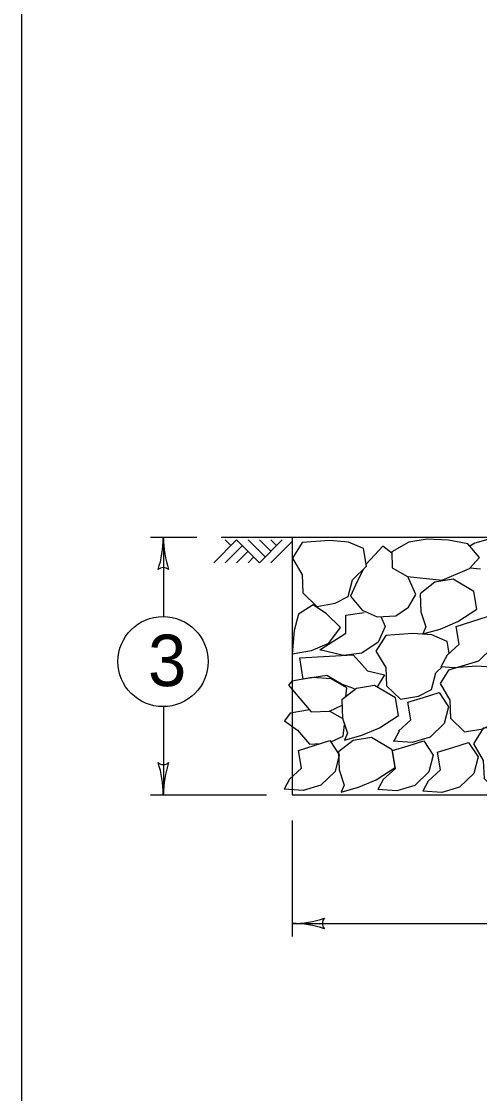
# Model space of a CAD drawing. Extents: x 997.6 to 1037.5, y 998.9 to 1022.9.
# Drawn here: x 1007 to 1008.778, y 1007.116 to 1011.281 of the extents above; entities that cross this region are included whole.
import ezdxf

# ---------------------------------------------------------------- set-up
doc = ezdxf.new("R2010")
doc.units = 0
for name, color, linetype in [('Level 1', 7, 'Continuous'), ('Level 10', 7, 'Continuous'), ('Level 11', 7, 'Continuous')]:
    doc.layers.add(name, color=color, linetype=linetype)

msp = doc.modelspace()

# ---------------------------------------------------------------- linework, layer by layer
at = {"layer": 'Level 1'}
for p, q in [((1007.6811, 1009.2763), (1007.5007, 1009.2763)), ((1007.5507, 1009.2763), (1007.5507, 1008.9688)), ((1007.7468, 1009.1779), (1007.8352, 1009.2663)), ((1008.0507, 1009.2763), (1007.7757, 1009.2763)), ((1007.791, 1009.2663), (1007.8131, 1009.2443)), ((1007.8352, 1009.2663), (1007.9236, 1009.1779)), ((1007.8794, 1009.2663), (1007.9457, 1009.2001)), ((1007.9236, 1009.1779), (1008.012, 1009.2663)), ((1007.9236, 1009.2663), (1007.9678, 1009.2221)), ((1007.9678, 1009.2663), (1007.9898, 1009.2443)), ((1008.0507, 1009.2763), (1008.0507, 1008.2763)), ((1008.8378, 1009.2754), (1008.7594, 1009.2536)), ((1007.791, 1009.1779), (1007.8573, 1009.2443)), ((1007.8352, 1009.1779), (1007.8793, 1009.2222)), ((1007.9678, 1009.1779), (1008.0493, 1009.2593)), ((1008.4023, 1009.2426), (1008.3377, 1009.1725)), ((1008.4371, 1009.2144), (1008.4023, 1009.2426)), ((1008.7594, 1009.2536), (1008.7398, 1009.2425)), ((1007.8793, 1009.1779), (1007.9015, 1009.2001)), ((1008.3276, 1009.1528), (1008.3033, 1009.105)), ((1008.7407, 1009.1573), (1008.7821, 1009.1543)), ((1008.3033, 1009.105), (1008.2765, 1009.0475)), ((1008.5303, 1009.0545), (1008.4993, 1009.1243)), ((1008.502, 1009.0056), (1008.5303, 1009.0545)), ((1008.2765, 1009.0475), (1008.322, 1008.9933)), ((1008.2584, 1008.9739), (1008.3213, 1008.9826)), ((1008.2584, 1008.9042), (1008.2584, 1008.9739)), ((1008.3213, 1008.9826), (1008.3299, 1008.9838)), ((1008.322, 1008.9933), (1008.3809, 1008.9678)), ((1008.3809, 1008.9678), (1008.4532, 1008.971)), ((1008.3943, 1008.9683), (1008.4111, 1008.9303)), ((1008.4532, 1008.971), (1008.502, 1009.0056)), ((1008.4111, 1008.9303), (1008.3842, 1008.8693)), ((1008.1579, 1008.8393), (1008.2584, 1008.9042)), ((1008.4138, 1008.8953), (1008.3758, 1008.8344)), ((1008.5193, 1008.9025), (1008.4138, 1008.8953)), ((1008.593, 1008.8971), (1008.5193, 1008.9025)), ((1008.6518, 1008.8716), (1008.593, 1008.8971)), ((1008.3842, 1008.8693), (1008.3213, 1008.8258)), ((1008.6595, 1008.8258), (1008.6518, 1008.8716)), ((1008.0798, 1008.8077), (1008.2872, 1008.8197)), ((1008.0934, 1008.7255), (1008.0798, 1008.8077)), ((1008.2494, 1008.8171), (1008.1579, 1008.8393)), ((1008.3213, 1008.8258), (1008.2494, 1008.8171)), ((1008.2872, 1008.8197), (1008.3429, 1008.7583)), ((1008.3758, 1008.8344), (1008.4138, 1008.7701)), ((1008.6516, 1008.8186), (1008.6274, 1008.7736)), ((1008.4138, 1008.7701), (1008.4164, 1008.6998)), ((1008.6085, 1008.7495), (1008.6328, 1008.7733)), ((1008.1288, 1008.7314), (1008.0492, 1008.7181)), ((1008.1849, 1008.7397), (1008.0934, 1008.7255)), ((1008.2026, 1008.7261), (1008.1288, 1008.7314)), ((1008.2423, 1008.7062), (1008.1849, 1008.7397)), ((1008.2629, 1008.6919), (1008.2026, 1008.7261)), ((1008.3429, 1008.7583), (1008.4093, 1008.7428)), ((1008.4093, 1008.7428), (1008.3804, 1008.6953)), ((1008.5919, 1008.6849), (1008.6085, 1008.7495)), ((1008.0492, 1008.7181), (1008.037, 1008.7017)), ((1008.037, 1008.7017), (1008.1238, 1008.5981)), ((1008.2932, 1008.6882), (1008.2423, 1008.7062)), ((1008.2586, 1008.6566), (1008.2629, 1008.6919)), ((1008.4164, 1008.6998), (1008.4708, 1008.6471)), ((1008.5416, 1008.6589), (1008.5919, 1008.6849)), ((1008.4708, 1008.6471), (1008.5416, 1008.6589)), ((1007.5507, 1008.6188), (1007.5507, 1008.2763)), ((1008.0426, 1008.5934), (1008.0203, 1008.5632)), ((1008.1173, 1008.6058), (1008.0426, 1008.5934)), ((1008.1238, 1008.5981), (1008.1961, 1008.6013)), ((1008.1961, 1008.6013), (1008.2443, 1008.6238)), ((1008.2462, 1008.573), (1008.1961, 1008.6013)), ((1008.0203, 1008.5632), (1008.0718, 1008.5276)), ((1008.0718, 1008.5276), (1008.1173, 1008.4733)), ((1008.2487, 1008.5041), (1008.2543, 1008.5491)), ((1008.4657, 1008.5238), (1008.4448, 1008.4849)), ((1008.1173, 1008.4733), (1008.1606, 1008.4753)), ((1008.2003, 1008.4816), (1008.2487, 1008.5041)), ((1008.0398, 1008.3368), (1008.019, 1008.298)), ((1008.4043, 1008.3357), (1008.3834, 1008.2969)), ((1008.5783, 1008.3293), (1008.5574, 1008.2906)), ((1007.5007, 1008.2763), (1007.9507, 1008.2763)), ((1008.0507, 1008.1763), (1008.0507, 1007.7263)), ((1008.0507, 1007.7763), (1009.7677, 1007.7763))]:
    msp.add_line(p, q, dxfattribs=at)
for points in [[(1007, 1000.5), (1035.5, 1000.5), (1035.5, 1021.5), (1007, 1021.5)], [(1008.0507, 1008.2763), (1009.0506, 1008.2763), (1009.0506, 1009.2763), (1008.0507, 1009.2763)]]:
    msp.add_lwpolyline(points, close=True, dxfattribs=at)
for points in [[(1008.0896, 1009.2563), (1008.0515, 1009.1955), (1008.0896, 1009.1312), (1008.0922, 1009.0609), (1008.1465, 1009.0082), (1008.2173, 1009.02), (1008.2677, 1009.046), (1008.2843, 1009.1107), (1008.3391, 1009.1639), (1008.3276, 1009.2327), (1008.2688, 1009.2582), (1008.195, 1009.2636), (1008.0896, 1009.2563)], [(1008.6326, 1009.1103), (1008.7391, 1009.1557), (1008.7777, 1009.1974), (1008.7322, 1009.2517), (1008.657, 1009.2657), (1008.5744, 1009.2695), (1008.5036, 1009.2577), (1008.4369, 1009.2201), (1008.4382, 1009.1585), (1008.4984, 1009.1244), (1008.6326, 1009.1103)], [(1008.5584, 1008.9014), (1008.6255, 1008.9202), (1008.6935, 1008.9492), (1008.7675, 1008.9968), (1008.756, 1009.0656), (1008.6752, 1009.1139), (1008.6043, 1009.1021), (1008.548, 1009.0574), (1008.5506, 1008.9872), (1008.5695, 1008.9285), (1008.5584, 1008.9014)], [(1008.0503, 1008.8242), (1008.1256, 1008.8367), (1008.1936, 1008.8657), (1008.2382, 1008.9261), (1008.1838, 1008.9789), (1008.1323, 1009.0145), (1008.0747, 1008.9783), (1008.0581, 1008.9138), (1008.0503, 1008.8242)], [(1008.6516, 1008.8186), (1008.699, 1008.8618), (1008.6875, 1008.9305), (1008.7481, 1008.9495), (1008.8087, 1008.9684), (1008.8453, 1008.9127), (1008.8288, 1008.8481), (1008.7738, 1008.7948), (1008.6573, 1008.7605)], [(1008.6573, 1008.7605), (1008.6245, 1008.708), (1008.6625, 1008.6437), (1008.6652, 1008.5735), (1008.7194, 1008.5208), (1008.7903, 1008.5325), (1008.8406, 1008.5586), (1008.8572, 1008.6232), (1008.912, 1008.6764), (1008.9005, 1008.7453), (1008.8417, 1008.7708), (1008.7679, 1008.7761), (1008.6778, 1008.7699), (1008.6274, 1008.7736)], [(1008.2539, 1008.4886), (1008.321, 1008.5073), (1008.389, 1008.5363), (1008.463, 1008.584), (1008.4515, 1008.6528), (1008.3707, 1008.7011), (1008.2998, 1008.6893), (1008.2435, 1008.6446), (1008.2461, 1008.5743), (1008.265, 1008.5157), (1008.2539, 1008.4886)], [(1008.4638, 1008.5235), (1008.5112, 1008.5668), (1008.4997, 1008.6354), (1008.5603, 1008.6544), (1008.6208, 1008.6733), (1008.6575, 1008.6176), (1008.6409, 1008.553), (1008.5861, 1008.4997), (1008.5166, 1008.4793), (1008.4429, 1008.4847)], [(1008.7926, 1008.5344), (1008.7546, 1008.4736), (1008.7926, 1008.4093), (1008.7953, 1008.339), (1008.8495, 1008.2863), (1008.9204, 1008.2981), (1008.9707, 1008.3241), (1008.9873, 1008.3887), (1009.0421, 1008.442), (1009.0307, 1008.5108), (1008.9718, 1008.5363), (1008.898, 1008.5417), (1008.7926, 1008.5344)], [(1008.0398, 1008.3368), (1008.0873, 1008.38), (1008.0758, 1008.4488), (1008.1363, 1008.4677), (1008.197, 1008.4866), (1008.2336, 1008.4309), (1008.217, 1008.3663), (1008.1622, 1008.313), (1008.0928, 1008.2926), (1008.019, 1008.298)], [(1008.2413, 1008.2868), (1008.3083, 1008.3056), (1008.3763, 1008.3346), (1008.4503, 1008.3823), (1008.4389, 1008.451), (1008.358, 1008.4993), (1008.2872, 1008.4875), (1008.2308, 1008.4428), (1008.2334, 1008.3726), (1008.2523, 1008.3139), (1008.2413, 1008.2868)], [(1008.4043, 1008.3357), (1008.4517, 1008.3789), (1008.4402, 1008.4477), (1008.5008, 1008.4666), (1008.5613, 1008.4855), (1008.598, 1008.4298), (1008.5814, 1008.3653), (1008.5266, 1008.3119), (1008.4572, 1008.2915), (1008.3834, 1008.2969)], [(1008.5783, 1008.3293), (1008.6258, 1008.3726), (1008.6143, 1008.4413), (1008.6748, 1008.4603), (1008.7354, 1008.4792), (1008.772, 1008.4235), (1008.7555, 1008.3589), (1008.7006, 1008.3056), (1008.6312, 1008.2853), (1008.5574, 1008.2906)]]:
    msp.add_lwpolyline(points, dxfattribs=at)
msp.add_circle((1007.5495, 1008.7938), 0.175, dxfattribs=at)
for centre, radius, start, end in [((1007.1597, 1009.2763), 0.3909, 341.3472, 359.9939), ((1007.9416, 1009.2763), 0.3909, 180, 198.6688), ((1007.9416, 1009.2763), 0.3909, 179.9878, 180), ((1007.5506, 1009.1276), 0.0313, 48.7746, 130.8913), ((1007.5507, 1008.425), 0.0313, 228.7746, 310.8913), ((1007.1597, 1008.2763), 0.3909, 0, 18.6688), ((1007.9416, 1008.2763), 0.3909, 161.3472, 179.9939), ((1007.1597, 1008.2763), 0.3909, 359.9878, 0), ((1008.0507, 1008.1673), 0.3909, 269.9878, 270), ((1008.0507, 1008.1673), 0.3909, 270, 288.6688), ((1008.0507, 1007.3854), 0.3909, 71.3472, 89.9939), ((1008.1993, 1007.7763), 0.0313, 138.7746, 220.8913)]:
    msp.add_arc(centre, radius, start, end, dxfattribs=at)
at = {"layer": 'Level 10'}
msp.add_line((1007, 1021.5), (1007, 1000.5), dxfattribs=at)
at = {"layer": 'Level 11'}
msp.add_lwpolyline([(1007, 1000.5), (1035.5, 1000.5), (1035.5, 1021.5), (1007, 1021.5)], close=True, dxfattribs=at)

# ---------------------------------------------------------------- texts
at = {"layer": 'Level 1'}
msp.add_text('3', height=0.2, dxfattribs=at).set_placement((1007.4911, 1008.6983))

doc.saveas('drawing.dxf')
